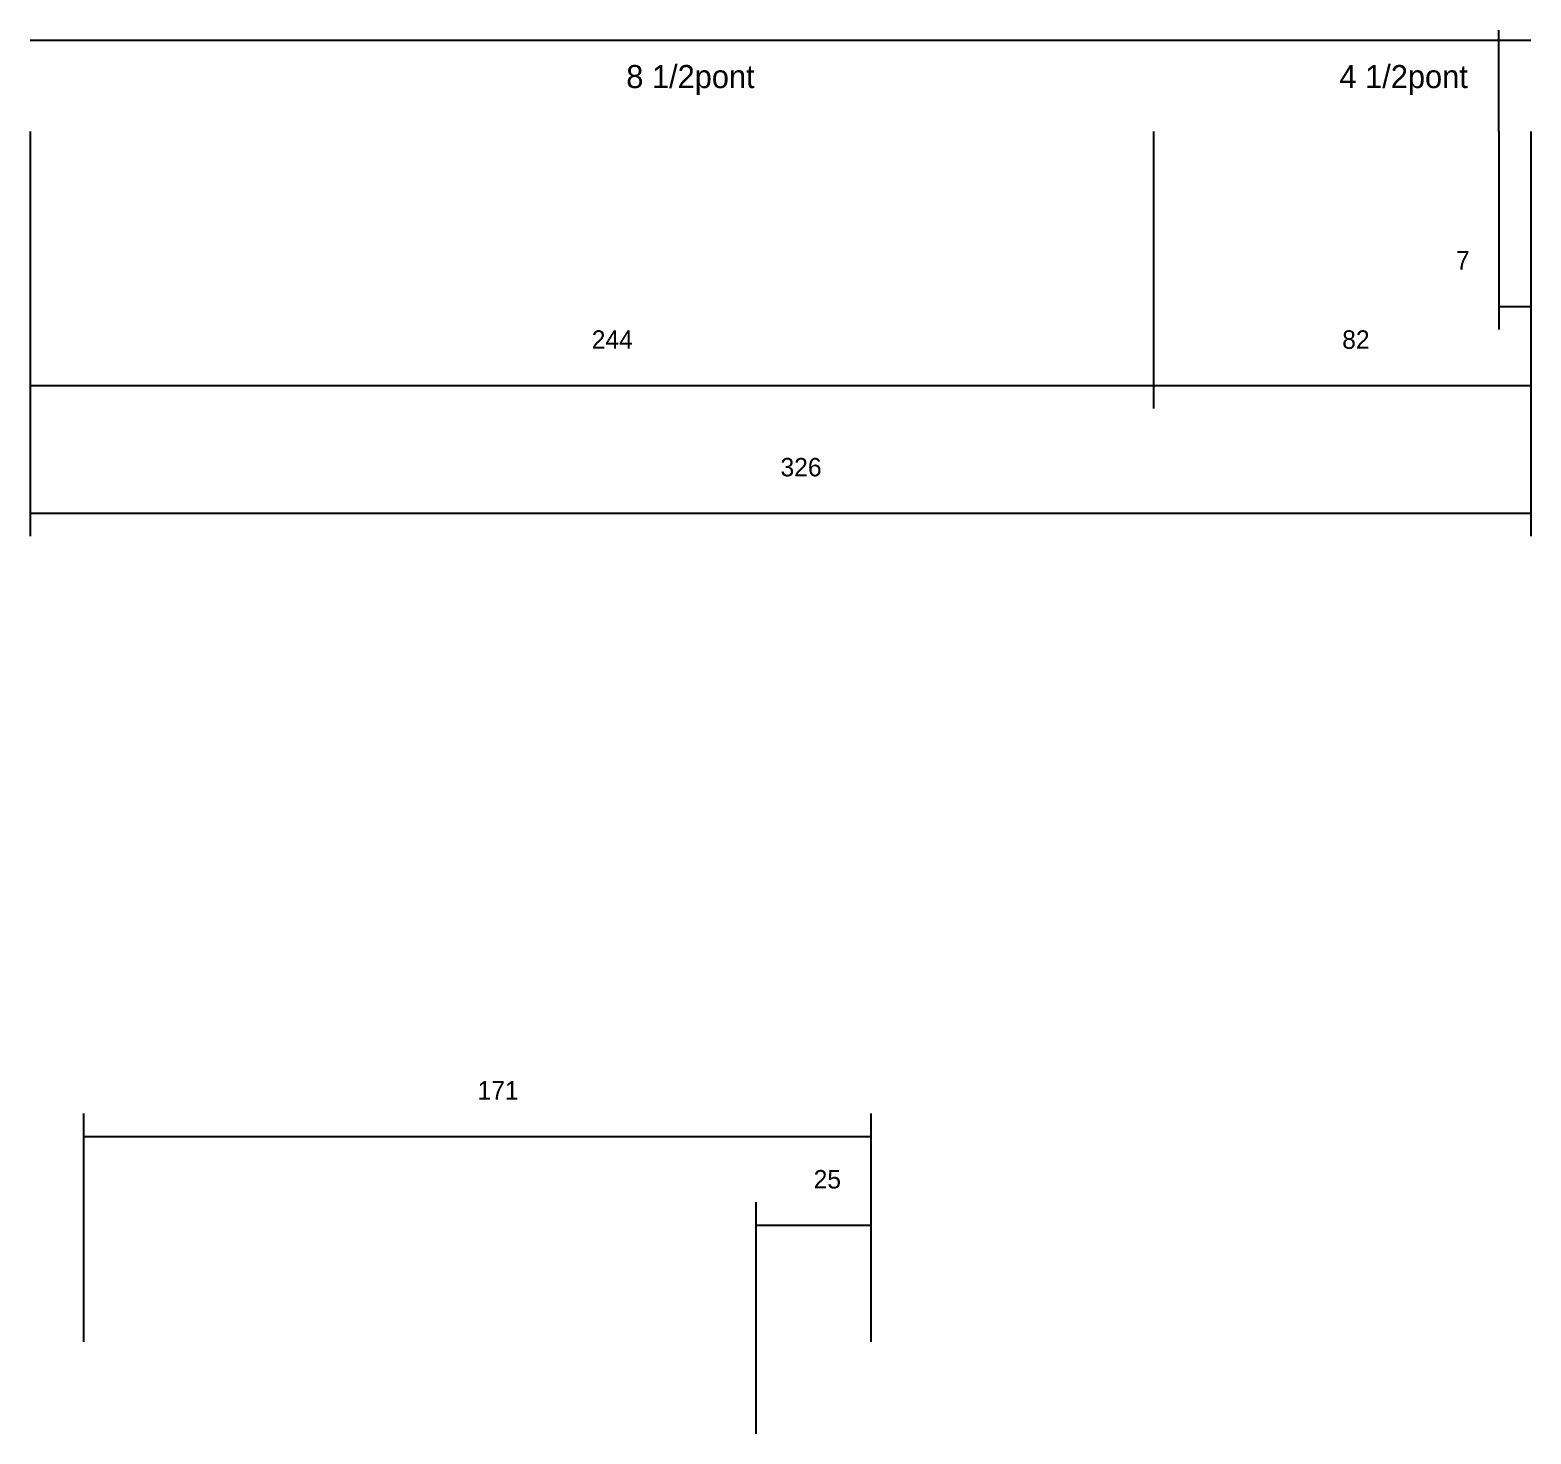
# Model space of a CAD drawing. Header units: metres. Extents: x 2583 to 4350, y -4797 to -4402.
# Drawn here: x 2582.6 to 2908.6, y -4789.3 to -4484.5 of the extents above; entities that cross this region are included whole.
import ezdxf

# ---------------------------------------------------------------- set-up
doc = ezdxf.new("R2010")
doc.units = ezdxf.units.M
for name, color, linetype in [('COTA', 4, 'Continuous'), ('NOMENCLATURA', 7, 'Continuous'), ('SARR_2.2x7', 40, 'Continuous')]:
    doc.layers.add(name, color=color, linetype=linetype)

msp = doc.modelspace()

# ---------------------------------------------------------------- linework, layer by layer
at = {"layer": 'COTA'}
for p, q in [((2582.6, -4506.5), (2582.6, -4566.7)), ((2582.6, -4506.5), (2582.6, -4594.4)), ((2826.6, -4506.5), (2826.6, -4566.7)), ((2826.6, -4506.5), (2826.6, -4566.7)), ((2901.6, -4506.5), (2901.6, -4549.5)), ((2908.6, -4506.5), (2908.6, -4594.4)), ((2908.6, -4506.5), (2908.6, -4566.7)), ((2908.6, -4506.5), (2908.6, -4549.5)), ((2901.6, -4544.5), (2908.6, -4544.5)), ((2582.6, -4561.7), (2826.6, -4561.7)), ((2826.6, -4561.7), (2908.6, -4561.7)), ((2582.6, -4589.4), (2908.6, -4589.4)), ((2594.3, -4769.3), (2594.3, -4719.7)), ((2765.3, -4769.3), (2765.3, -4719.7)), ((2594.3, -4724.7), (2765.3, -4724.7)), ((2740.3, -4789.3), (2740.3, -4739)), ((2765.3, -4769.3), (2765.3, -4739)), ((2740.3, -4744), (2765.3, -4744))]:
    msp.add_line(p, q, dxfattribs=at)
at = {"layer": 'SARR_2.2x7'}
for p, q in [((2901.6, -4506.5), (2901.6, -4484.5)), ((2582.6, -4486.7), (2826.6, -4486.7)), ((2826.6, -4486.7), (2908.6, -4486.7))]:
    msp.add_line(p, q, dxfattribs=at)

# ---------------------------------------------------------------- texts
at = {"layer": 'COTA'}
for s, p in [('7', (2892.3, -4536.5)), ('244', (2704.6, -4553.7)), ('82', (2867.6, -4553.7)), ('326', (2745.6, -4581.4)), ('171', (2679.8, -4716.7)), ('25', (2752.8, -4736))]:
    msp.add_text(s, height=4, dxfattribs=at).set_placement(p)
at = {"layer": 'NOMENCLATURA'}
for s, p in [('8 1/2pont', (2712.1, -4497.1)), ('4 1/2pont', (2867, -4497.1))]:
    msp.add_text(s, height=5, dxfattribs=at).set_placement(p)

doc.saveas('drawing.dxf')
